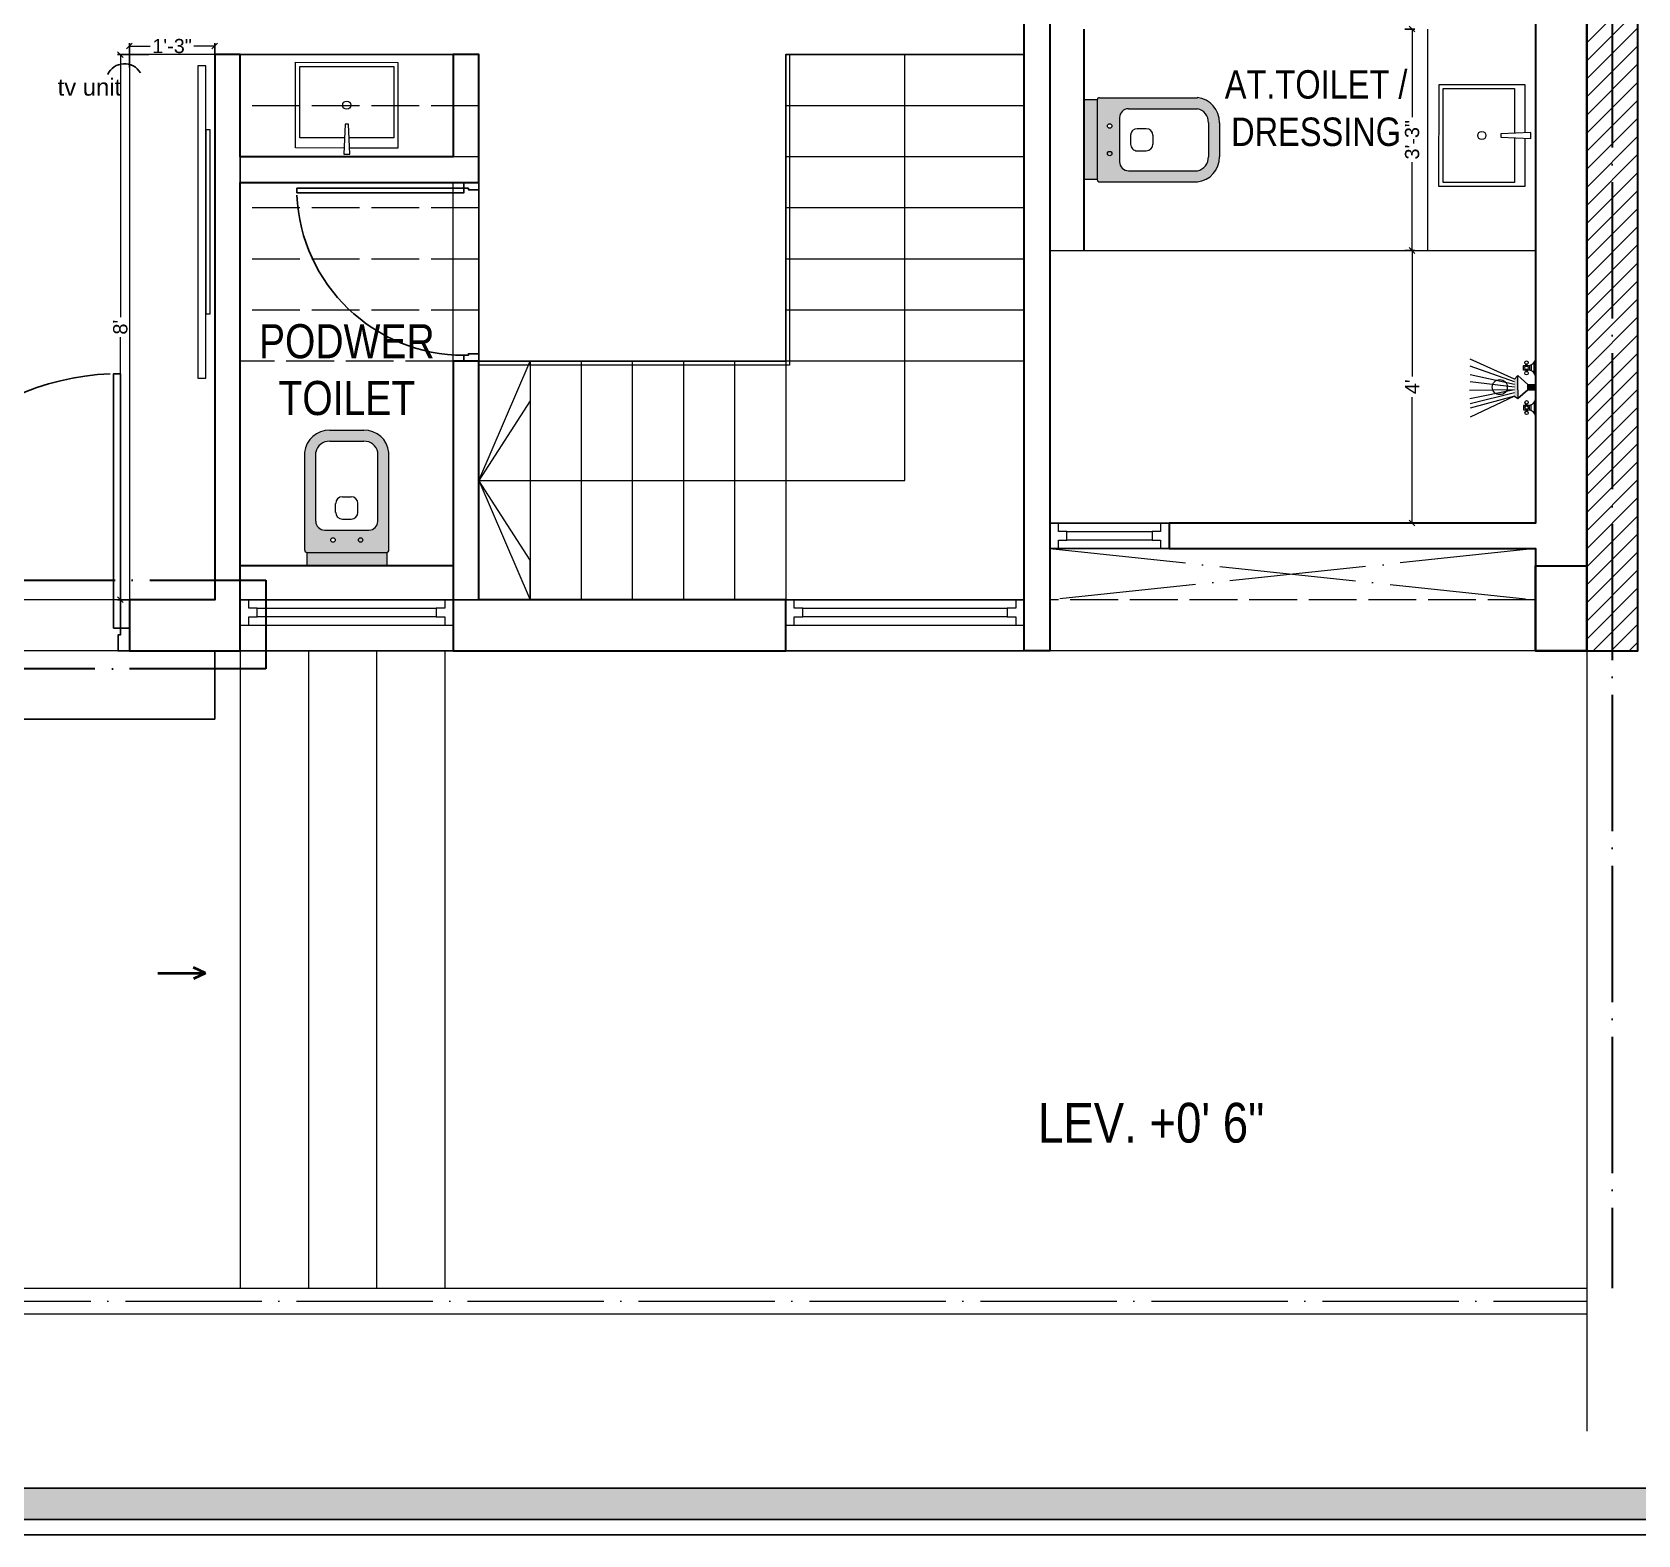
# Model space of a CAD drawing. Header units: millimetres. Extents: x 56222 to 154462, y -172610 to -121287.
# Drawn here: x 152160.1 to 152442.7, y -171129.6 to -170865 of the extents above; entities that cross this region are included whole.
import ezdxf

# ---------------------------------------------------------------- set-up
doc = ezdxf.new("R2010")
doc.units = ezdxf.units.MM
doc.header["$MEASUREMENT"] = 0
doc.header["$PDMODE"] = 35
doc.linetypes.add('ACAD_ISO02W100', pattern=[15, 12, -3])
doc.linetypes.add('ACAD_ISO04W100', pattern=[30, 24, -3, 0, -3])
doc.layers.get('Defpoints').update_dxf_attribs({"color": 220})
for name, color, linetype in [('AR DOOR', 40, 'Continuous'), ('AR ELE-5', 134, 'Continuous'), ('GROUND FLOOR  ( Text )', 251, 'Continuous')]:
    doc.layers.add(name, color=color, linetype=linetype)
for name, color, linetype, lineweight in [('COLUMN', 1, 'Continuous', 30), ('dim05', 1, 'Continuous', 13), ('ELEVATION ( SPIRAL STAIR )', 250, 'Continuous', 9), ('FURNITURE', 34, 'Continuous', 9), ('GROUND FLOOR', 7, 'Continuous', 9), ('GROUND FLOOR  ( HATCH )', 251, 'Continuous', 9), ('GROUND FLOOR  ( PLINE )', 251, 'Continuous', 30), ('GROUND FLOOR ( DW_RAIL )', 7, 'Continuous', 9), ('GROUND FLOOR ( STAIR )', 251, 'Continuous', 9), ('Labelling', 1, 'Continuous', 25), ('NAME PLATE', 7, 'Continuous', 25), ('UTILITY', 48, 'Continuous', 9), ('wall', 7, 'Continuous', 30), ('X_PLOT', 1, 'Continuous', 9)]:
    doc.layers.add(name, color=color, linetype=linetype, lineweight=lineweight)
doc.layers.add('XX~SLAB ( PLINE )', color=251, linetype='Continuous', plot=False)
doc.styles.add('Arial', font='arial.ttf')
doc.styles.add("Cn_BT_0'-0", font='swissc.ttf')
doc.styles.get("Standard").update_dxf_attribs({"font": 'arial.ttf', "height": 6})
doc.styles.add('style4', font='ARIALN.TTF')
doc.dimstyles.new('ISO-25', dxfattribs={"dimtxt": 2.5, "dimasz": 1, "dimexe": 0.5, "dimexo": 1, "dimtad": 0, "dimdec": 1, "dimlunit": 4, "dimtxsty": 'Standard', "dimblk": 'OBLIQUE', "dimcen": 2.5, "dimclrd": 1, "dimclre": 1, "dimclrt": 5, "dimadec": 0, "dimazin": 0, "dimtfac": 1, "dimtdec": 1, "dimtmove": 0, "dimatfit": 3, "dimfxl": 1, "dimlwd": -1, "dimarcsym": 0})

# ---------------------------------------------------------------- blocks, each defined once
blk = doc.blocks.new('LAYOUT FILE')
at = {"layer": 'NAME PLATE', "true_color": 0xd39e00}
h = blk.add_hatch(color=42, dxfattribs=at)
h.paths.add_polyline_path([(3346889.83, -513806.18), (3346889.83, -514260.7), (3347535.56, -514260.7), (3347535.56, -513806.18)])
h.paths.add_polyline_path([(3346894.36, -513810.71), (3347531.03, -513810.71), (3347531.03, -514256.17), (3346894.36, -514256.17)], flags=16)
at = {"layer": 'NAME PLATE', "color": 42, "true_color": 0xd39e00}
for points in [[(3346887.56, -513803.91), (3347537.83, -513803.91), (3347537.83, -514262.96), (3346887.56, -514262.96)], [(3346889.83, -513806.18), (3347535.56, -513806.18), (3347535.56, -514260.7), (3346889.83, -514260.7)], [(3346894.36, -513810.71), (3347531.03, -513810.71), (3347531.03, -514256.17), (3346894.36, -514256.17)]]:
    blk.add_lwpolyline(points, close=True, dxfattribs=at)
blk = doc.blocks.new('*U140')
for points in [[(0, 0), (0, 1120), (-30, 1120), (-30, 0)], [(40, 0), (0, 0), (0, -30), (-10, -30), (-10, -100), (40, -100)], [(-1160, 0), (-1120, 0), (-1120, -30), (-1110, -30), (-1110, -100), (-1160, -100)]]:
    blk.add_lwpolyline(points, close=True)
at = {"layer": 'AR ELE-5', "linetype": 'ByBlock', "ltscale": 15}
blk.add_arc((1.6, -0.7), 1121.6, 92.37301, 179.96526, dxfattribs=at)
blk = doc.blocks.new('A$C3EC62B37')
at = {"layer": 'FURNITURE', "lineweight": 30, "ltscale": 0.25, "true_color": 0xffffff}
h = blk.add_hatch(color=7, dxfattribs=at)
h.dxf.hatch_style = 1
h.paths.add_polyline_path([(-12.22, 0), (-12.22, 2.35), (-26.26, 2.35), (-26.26, 0)])
h.paths.add_polyline_path([(-26.26, 2.35), (-12.22, 2.35, 0.414214), (-11.83, 2.74), (-11.83, 19.96, 0.388639), (-16.24, 23.87), (-22.38, 23.87, 0.379499), (-26.65, 19.96), (-26.65, 2.74, 0.414214)])
h.paths.add_polyline_path([(-15.35, 6.26), (-23.13, 6.26, -0.414214), (-24.7, 7.83), (-24.7, 19.96, -0.349567), (-22.37, 21.91), (-16.24, 21.91, -0.364948), (-13.78, 19.96), (-13.78, 7.83, -0.414214)], flags=16)
h.paths.add_polyline_path([(-18.46, 8.22), (-20.02, 8.22, -0.414214), (-21.2, 9.39), (-21.2, 10.96, -0.414214), (-20.02, 12.13), (-18.46, 12.13, -0.414214), (-17.28, 10.96), (-17.28, 9.39, -0.414214)], flags=0)
h.paths.add_polyline_path([(-22.06, 4.53, -1), (-21.27, 4.53, -1)], flags=16)
at = {"layer": 'FURNITURE', "color": 0, "linetype": 'ByBlock', "lineweight": -2}
for p, q in [((-22.24, 23.87), (-16.24, 23.87)), ((-26.65, 2.74), (-26.65, 19.96)), ((-24.7, 7.83), (-24.7, 19.96)), ((-22.24, 21.91), (-16.24, 21.91)), ((-13.78, 7.83), (-13.78, 19.96)), ((-11.83, 2.74), (-11.83, 19.96)), ((-20.02, 12.13), (-18.46, 12.13)), ((-21.2, 9.39), (-21.2, 10.96)), ((-17.28, 9.39), (-17.28, 10.96)), ((-23.13, 6.26), (-15.35, 6.26)), ((-20.02, 8.22), (-18.46, 8.22)), ((-26.26, 2.35), (-12.22, 2.35)), ((-26.26, 2.35), (-26.26, 0)), ((-26.26, 0), (-12.22, 0)), ((-26.26, 0), (-12.22, 0)), ((-12.22, 2.35), (-12.22, 0))]:
    blk.add_line(p, q, dxfattribs=at)
for centre in [(-21.66, 4.53), (-16.81, 4.53)]:
    blk.add_circle(centre, 0.391, dxfattribs=at)
for centre, radius, start, end in [((-22.31, 19.5), 4.37, 89.0873, 174.0395), ((-16.17, 19.5), 4.37, 5.9605, 90.9127), ((-22.31, 19.48), 2.44, 88.437, 168.6348), ((-16.17, 19.48), 2.44, 11.3652, 91.563), ((-20.02, 10.96), 1.17, 90, 180), ((-18.46, 10.96), 1.17, 0, 90), ((-20.02, 9.39), 1.17, 180, 270), ((-18.46, 9.39), 1.17, 270, 0), ((-23.13, 7.83), 1.57, 180, 270), ((-15.35, 7.83), 1.57, 270, 0), ((-26.26, 2.74), 0.391, 180, 270), ((-12.22, 2.74), 0.391, 270, 0)]:
    blk.add_arc(centre, radius, start, end, dxfattribs=at)
blk = doc.blocks.new('A$C07311617')
at = {"layer": 'UTILITY'}
h = blk.add_hatch(color=7, dxfattribs=at)
h.paths.add_polyline_path([(-3.13, 2.02), (-3.13, 0), (-3.74, 0), (-3.74, 0.46), (-3.74, 1.42)])
h.paths.add_polyline_path([(-3.13, 0), (-3.13, -0.46), (-3.13, -2.02), (-3.74, -1.59), (-3.74, -0.46), (-3.74, 0)])
h = blk.add_hatch(color=7, dxfattribs=at)
h.paths.add_polyline_path([(0, 0.46), (0, 0), (-1.35, 0), (-1.35, 0.46)])
h.paths.add_polyline_path([(0, 0), (0, -0.46), (-1.35, -0.46), (-1.35, 0)])
at = {"layer": 'UTILITY', "color": 7}
for p, q in [((-3.74, 1.42), (-11.52, 4.9)), ((-3.74, 0.94), (-11.52, 3.66)), ((-1.74, 3.79), (-1.74, 4.05)), ((-1.74, 2.99), (-1.74, 2.72)), ((-1.47, 3.79), (-1.47, 4.05)), ((-1.47, 2.99), (-1.47, 2.72)), ((-0.8, 3.9), (-0.8, 2.88)), ((-0.27, 2.44), (-0.27, 4.33)), ((-3.74, 0.46), (-11.52, 2.15)), ((-3.74, 0), (-11.52, 0.93)), ((-3.13, 2.02), (-3.74, 1.42)), ((-3.13, -0.46), (-3.13, 2.02)), ((-1.35, 0.46), (-3.13, 2.02)), ((-3.13, 0.46), (-3.13, 1.42)), ((-1.35, -0.46), (-1.35, 0.46)), ((-1.35, 0.46), (0, 0.46)), ((0, -0.46), (0, 0.46)), ((-3.74, -0.46), (-11.62, -0.61)), ((-3.74, -0.46), (-11.57, -2.09)), ((-3.74, -1.03), (-11.52, -2.96)), ((-3.74, -1.59), (-11.52, -5.3)), ((-3.74, -1.59), (-11.52, -3.73)), ((-3.74, -1.59), (-3.13, -2.02)), ((-3.13, -0.46), (-3.13, -2.02)), ((-1.35, -0.46), (-3.13, -2.02)), ((-1.35, -0.46), (0, -0.46)), ((-0.27, -2.68), (-0.27, -4.56)), ((-1.74, -3.22), (-1.74, -2.95)), ((-1.74, -4.02), (-1.74, -4.29)), ((-1.47, -3.22), (-1.47, -2.95)), ((-1.47, -4.02), (-1.47, -4.29)), ((-0.8, -4.13), (-0.8, -3.11))]:
    blk.add_line(p, q, dxfattribs=at)
for points in [[(-1.07, 2.99), (-2.14, 2.99), (-2.14, 3.79), (-1.07, 3.79)], [(-1.07, -3.22), (-2.14, -3.22), (-2.14, -4.02), (-1.07, -4.02)]]:
    blk.add_lwpolyline(points, close=True, dxfattribs=at)
for points in [[(-1.35, 0.46), (-3.13, 2.02)], [(-3.13, -2.02), (-1.35, -0.46)]]:
    blk.add_lwpolyline(points, dxfattribs=at)
for centre, radius in [((-1.6, 4.32), 0.298), ((-1.6, 3.39), 0.298), ((-6.31, 0), 1.33), ((-1.6, 2.45), 0.298), ((-1.6, -2.69), 0.298), ((-1.6, -3.62), 0.298), ((-1.6, -4.55), 0.298)]:
    blk.add_circle(centre, radius, dxfattribs=at)
for centre, start, end in [((-1.47, 5.26), 285.2551, 344.7449), ((-1.47, 1.52), 15.2551, 74.7449), ((-1.47, -1.75), 285.2551, 344.7449), ((-1.47, -5.49), 15.2551, 74.7449)]:
    blk.add_arc(centre, 1.52, start, end, dxfattribs=at)
blk = doc.blocks.new('_Oblique')
at = {"layer": 'wall', "color": 0, "lineweight": -2}
blk.add_line((-0.5, -0.5), (0.5, 0.5), dxfattribs=at)
blk = doc.blocks.new('*D195')
at = {"layer": 'Defpoints', "color": 0, "transparency": 16777216}
for p in [(152181.62, -170868.95), (152175.59, -170964.95), (152180.78, -170964.95)]:
    blk.add_point(p, dxfattribs=at)
at = {"layer": 'dim05', "color": 1, "linetype": 'Continuous', "lineweight": -2, "transparency": 16777216}
for p, q in [((152180.62, -170868.95), (152175.09, -170868.95)), ((152179.78, -170964.95), (152175.09, -170964.95))]:
    blk.add_line(p, q, dxfattribs=at)
at = {"layer": 'dim05', "color": 1, "linetype": 'Continuous', "transparency": 16777216}
for p, q in [((152175.59, -170868.95), (152175.59, -170915.17)), ((152175.59, -170964.95), (152175.59, -170918.73))]:
    blk.add_line(p, q, dxfattribs=at)
at = {"layer": 'dim05', "color": 1, "transparency": 16777216}
for p, rotation in [((152175.59, -170868.95), 90), ((152175.59, -170964.95), 270)]:
    blk.add_blockref('_Oblique', p, dxfattribs=dict(at, rotation=rotation))
at = {"layer": 'dim05', "color": 5, "lineweight": 25, "transparency": 16777216, "insert": (152175.59, -170916.95), "char_height": 2.5, "attachment_point": 5, "rotation": 90, "style": 'Arial'}
blk.add_mtext("8'", dxfattribs=at)
blk = doc.blocks.new('*D196')
at = {"layer": 'Defpoints', "color": 0, "transparency": 16777216}
for p in [(152192.19, -170867.46), (152177.19, -170872.21), (152192.19, -170872.21)]:
    blk.add_point(p, dxfattribs=at)
at = {"layer": 'dim05', "color": 1, "linetype": 'Continuous', "lineweight": -2, "transparency": 16777216}
for p, q in [((152177.19, -170871.21), (152177.19, -170866.96)), ((152192.19, -170871.21), (152192.19, -170866.96))]:
    blk.add_line(p, q, dxfattribs=at)
at = {"layer": 'dim05', "color": 1, "linetype": 'Continuous', "transparency": 16777216}
for p, q in [((152177.19, -170867.46), (152180.86, -170867.46)), ((152192.19, -170867.46), (152188.52, -170867.46))]:
    blk.add_line(p, q, dxfattribs=at)
at = {"layer": 'dim05', "color": 1, "transparency": 16777216, "rotation": 180}
blk.add_blockref('_Oblique', (152177.19, -170867.46), dxfattribs=at)
at = {"layer": 'dim05', "color": 1, "transparency": 16777216}
blk.add_blockref('_Oblique', (152192.19, -170867.46), dxfattribs=at)
at = {"layer": 'dim05', "color": 5, "lineweight": 25, "transparency": 16777216, "insert": (152184.69, -170867.46), "char_height": 2.5, "attachment_point": 5, "style": 'Arial'}
blk.add_mtext('1\'-3"', dxfattribs=at)
blk = doc.blocks.new('*D210')
at = {"layer": 'Defpoints', "color": 0, "transparency": 16777216}
for p in [(152400.69, -170864.45), (152400.69, -170903.45), (152402.96, -170903.45)]:
    blk.add_point(p, dxfattribs=at)
at = {"layer": 'dim05', "color": 1, "linetype": 'Continuous', "lineweight": -2, "transparency": 16777216}
for p, q in [((152401.69, -170864.45), (152403.46, -170864.45)), ((152401.69, -170903.45), (152403.46, -170903.45))]:
    blk.add_line(p, q, dxfattribs=at)
at = {"layer": 'dim05', "color": 1, "linetype": 'Continuous', "transparency": 16777216}
for p, q in [((152402.96, -170864.45), (152402.96, -170880)), ((152402.96, -170903.45), (152402.96, -170887.9))]:
    blk.add_line(p, q, dxfattribs=at)
at = {"layer": 'dim05', "color": 1, "transparency": 16777216}
for p, rotation in [((152402.96, -170864.45), 90), ((152402.96, -170903.45), 270)]:
    blk.add_blockref('_Oblique', p, dxfattribs=dict(at, rotation=rotation))
at = {"layer": 'dim05', "color": 5, "lineweight": 25, "transparency": 16777216, "insert": (152402.96, -170883.95), "char_height": 2.5, "attachment_point": 5, "rotation": 90, "style": 'Arial'}
blk.add_mtext('3\'-3"', dxfattribs=at)
blk = doc.blocks.new('*D211')
at = {"layer": 'Defpoints', "color": 0, "transparency": 16777216}
for p in [(152400.69, -170903.45), (152401.75, -170951.45), (152402.96, -170951.45)]:
    blk.add_point(p, dxfattribs=at)
at = {"layer": 'dim05', "color": 1, "linetype": 'Continuous', "lineweight": -2, "transparency": 16777216}
for p, q in [((152401.69, -170903.45), (152403.46, -170903.45)), ((152402.75, -170951.45), (152403.46, -170951.45))]:
    blk.add_line(p, q, dxfattribs=at)
at = {"layer": 'dim05', "color": 1, "linetype": 'Continuous', "transparency": 16777216}
for p, q in [((152402.96, -170903.45), (152402.96, -170925.62)), ((152402.96, -170951.45), (152402.96, -170929.28))]:
    blk.add_line(p, q, dxfattribs=at)
at = {"layer": 'dim05', "color": 1, "transparency": 16777216}
for p, rotation in [((152402.96, -170903.45), 90), ((152402.96, -170951.45), 270)]:
    blk.add_blockref('_Oblique', p, dxfattribs=dict(at, rotation=rotation))
at = {"layer": 'dim05', "color": 5, "lineweight": 25, "transparency": 16777216, "insert": (152402.96, -170927.45), "char_height": 2.5, "attachment_point": 5, "rotation": 90, "style": 'Arial'}
blk.add_mtext("4'", dxfattribs=at)

msp = doc.modelspace()

# ---------------------------------------------------------------- hatches: boundary and pattern name
at = {"layer": 'GROUND FLOOR  ( HATCH )'}
h = msp.add_hatch(dxfattribs=at)
h.set_pattern_fill('ANSI31', color=6, scale=18, style=0)
h.set_pattern_definition([(45, (35902.0083, -8354.7758), (-1.590990258, 1.590990258), [])])
h.paths.add_polyline_path([(152442.6942, -170630.4502), (152433.6942, -170630.4502), (152433.6942, -170973.9502), (152442.6942, -170973.9502)])

# ---------------------------------------------------------------- linework, layer by layer
at = {"lineweight": 9}
for points in [[(152189.2097, -170925.9083), (152190.6565, -170925.9083), (152190.6565, -170870.9083), (152189.2097, -170870.9083)], [(152190.6565, -170914.6268), (152191.4224, -170914.6268), (152191.4224, -170882.1899), (152190.6565, -170882.1899)]]:
    msp.add_lwpolyline(points, close=True, dxfattribs=at)
at = {"layer": 'COLUMN'}
msp.add_lwpolyline([(152424.6942, -170958.9502), (152433.6942, -170958.9502), (152433.6942, -170973.9502), (152424.6942, -170973.9502)], close=True, dxfattribs=at)
at = {"layer": 'ELEVATION ( SPIRAL STAIR )', "color": 5, "lineweight": 40}
for p, q in [((152182.1571, -171030.6991), (152190.5617, -171030.6991)), ((152190.5617, -171030.6991), (152188.4411, -171029.689)), ((152190.5617, -171030.6991), (152188.4411, -171031.7093))]:
    msp.add_line(p, q, dxfattribs=at)
at = {"layer": 'FURNITURE'}
msp.add_line((152405.6942, -170903.4502), (152405.6942, -170864.4502), dxfattribs=at)
for points in [[(152177.1942, -170964.9502), (152192.1942, -170964.9502), (152192.1942, -170868.9502), (152177.1942, -170868.9502)], [(152215.7239, -170881.1936), (152215.1523, -170881.1933), (152214.8944, -170886.49), (152215.9746, -170886.4908)], [(152418.5761, -170882.921), (152418.5757, -170883.4926), (152423.8725, -170883.7505), (152423.8732, -170882.6702)]]:
    msp.add_lwpolyline(points, close=True, dxfattribs=at)
for points in [[(152214.947, -170885.4098), (152206.4359, -170885.3954), (152206.4447, -170870.3014), (152224.4447, -170870.322), (152224.4359, -170885.416), (152215.9235, -170885.4105)], [(152215.0346, -170883.6095), (152207.1573, -170883.5954), (152207.1644, -170871.0221), (152223.724, -170871.0417), (152223.7169, -170883.6151), (152215.8383, -170883.61)], [(152422.7923, -170883.6979), (152422.7778, -170892.2089), (152407.6839, -170892.2002), (152407.7045, -170874.2002), (152422.7985, -170874.209), (152422.793, -170882.7214)], [(152420.9919, -170883.6102), (152420.9779, -170891.4876), (152408.4045, -170891.4805), (152408.4242, -170874.9208), (152420.9976, -170874.9279), (152420.9925, -170882.8066)]]:
    msp.add_lwpolyline(points, dxfattribs=at)
for centre in [(152215.4403, -170877.8484), (152415.2309, -170883.2046)]:
    msp.add_circle(centre, 0.7202, dxfattribs=at)
at = {"layer": 'GROUND FLOOR'}
for p, q in [((152433.6942, -170590.4013), (152433.6942, -171111.3341)), ((152334.6942, -170819.4502), (152334.6942, -170973.9502)), ((152339.1942, -170823.9502), (152339.1942, -170973.9502)), ((152424.6942, -170823.9502), (152424.6942, -170951.4502)), ((152234.1942, -170886.9502), (152234.1942, -170868.9502)), ((152238.6942, -170891.4502), (152238.6942, -170868.9502)), ((152234.1942, -170973.9502), (152234.1942, -170891.4502)), ((152339.1942, -170903.4502), (152424.6942, -170903.4502)), ((152238.6942, -170964.9502), (152238.6942, -170922.9502)), ((152339.1942, -170951.4502), (152424.6942, -170951.4502)), ((152360.1942, -170951.4502), (152360.1942, -170955.9502)), ((152339.1942, -170955.9502), (152424.6942, -170955.9502)), ((152424.6942, -170955.9502), (152424.6942, -170973.9502)), ((152192.1942, -170964.9502), (152090.1942, -170964.9502)), ((152334.6942, -170964.9502), (152196.6942, -170964.9502)), ((152292.6942, -170964.9502), (152292.6942, -170973.9502)), ((152433.6942, -170973.9502), (152033.1942, -170973.9502)), ((152196.6942, -170973.9502), (152196.6942, -171086.2002)), ((152208.6942, -170973.9502), (152208.6942, -171086.2002)), ((152220.6942, -170973.9502), (152220.6942, -171086.2002)), ((152232.6942, -170973.9502), (152232.6942, -171086.2002)), ((151937.9442, -171086.2002), (152433.6942, -171086.2002)), ((151933.4442, -171090.7002), (152433.6942, -171090.7002))]:
    msp.add_line(p, q, dxfattribs=at)
at = {"layer": 'GROUND FLOOR', "color": 1, "linetype": 'ACAD_ISO04W100'}
for p, q in [((152438.1942, -170590.4013), (152438.1942, -170973.9502)), ((152339.1942, -170955.9502), (152424.6942, -170964.9502)), ((152424.6942, -170955.9502), (152339.1942, -170964.9502))]:
    msp.add_line(p, q, dxfattribs=at)
at = {"layer": 'GROUND FLOOR', "color": 5}
msp.add_line((152238.6942, -170891.4502), (152196.6942, -170891.4502), dxfattribs=at)
at = {"layer": 'GROUND FLOOR', "linetype": 'ACAD_ISO02W100', "ltscale": 0.7}
msp.add_line((152424.6942, -170964.9502), (152339.1942, -170964.9502), dxfattribs=at)
at = {"layer": 'GROUND FLOOR', "color": 1, "linetype": 'ACAD_ISO04W100'}
msp.add_lwpolyline([(152433.6942, -170625.9502), (151935.6942, -170625.9502), (151935.6942, -171088.4502), (152433.6942, -171088.4502)], dxfattribs=at)
at = {"layer": 'GROUND FLOOR', "color": 6, "lineweight": 30}
msp.add_lwpolyline([(152442.6942, -170630.4502), (152433.6942, -170630.4502), (152433.6942, -170973.9502), (152442.6942, -170973.9502)], close=True, dxfattribs=at)
at = {"layer": 'GROUND FLOOR', "color": 1, "linetype": 'ACAD_ISO02W100', "ltscale": 0.7}
msp.add_lwpolyline([(152192.1942, -170973.9502), (152192.1942, -170985.9502), (152028.6942, -170985.9502), (152028.6942, -170663.4502), (152433.6942, -170663.4502)], dxfattribs=at)
at = {"layer": 'GROUND FLOOR'}
msp.add_lwpolyline([(152292.6942, -170868.9502), (152292.6942, -170922.9502), (152238.6942, -170922.9502)], dxfattribs=at)
at = {"layer": 'GROUND FLOOR  ( PLINE )'}
msp.add_line((152234.1942, -170958.9502), (152196.6942, -170958.9502), dxfattribs=at)
for points in [[(152433.6942, -170681.4502), (152388.6942, -170681.4502), (152388.6942, -170690.4502), (152424.6942, -170690.4502), (152424.6942, -170819.4502), (152393.1942, -170819.4502), (152393.1942, -170823.9502), (152424.6942, -170823.9502), (152424.6942, -170951.4502), (152360.1942, -170951.4502), (152360.1942, -170955.9502), (152424.6942, -170955.9502), (152424.6942, -170973.9502), (152433.6942, -170973.9502)], [(152334.6942, -170819.4502), (152357.1942, -170819.4502), (152357.1942, -170823.9502), (152339.1942, -170823.9502), (152339.1942, -170973.9502), (152334.6942, -170973.9502)], [(152196.6942, -170891.4502), (152238.6942, -170891.4502), (152238.6942, -170868.9502), (152234.1942, -170868.9502), (152234.1942, -170886.9502), (152196.6942, -170886.9502), (152196.6942, -170868.9502), (152192.1942, -170868.9502), (152192.1942, -170964.9502), (152177.1942, -170964.9502), (152177.1942, -170973.9502), (152196.6942, -170973.9502)], [(152292.6942, -170964.9502), (152238.6942, -170964.9502), (152238.6942, -170922.9502), (152234.1942, -170922.9502), (152234.1942, -170973.9502), (152292.6942, -170973.9502)]]:
    msp.add_lwpolyline(points, close=True, dxfattribs=at)
msp.add_lwpolyline([(152345.1942, -170864.4502), (152345.1942, -170903.4502)], dxfattribs=at)
at = {"layer": 'GROUND FLOOR  ( PLINE )', "color": 6, "linetype": 'ACAD_ISO04W100', "lineweight": 30}
msp.add_lwpolyline([(152030.2769, -170961.489), (152201.2089, -170961.489), (152201.2089, -170977.0873), (152030.2769, -170977.0873)], close=True, dxfattribs=at)
at = {"layer": 'GROUND FLOOR ( DW_RAIL )'}
for points in [[(152360.1942, -170951.4502), (152358.6942, -170951.4502), (152358.6942, -170952.9502), (152357.1942, -170952.9502), (152357.1942, -170954.4502), (152342.1942, -170954.4502), (152342.1942, -170952.9502), (152340.6942, -170952.9502), (152340.6942, -170951.4502), (152339.1942, -170951.4502), (152339.1942, -170955.9502), (152340.6942, -170955.9502), (152340.6942, -170954.4502), (152342.1942, -170954.4502), (152342.1942, -170952.9502), (152357.1942, -170952.9502), (152357.1942, -170954.4502), (152358.6942, -170954.4502), (152358.6942, -170955.9502), (152360.1942, -170955.9502), (152360.1942, -170951.4502), (152339.1942, -170951.4502), (152339.1942, -170955.9502), (152360.1942, -170955.9502)], [(152234.1942, -170964.9502), (152232.6942, -170964.9502), (152232.6942, -170966.4502), (152231.1942, -170966.4502), (152231.1942, -170967.9502), (152199.6942, -170967.9502), (152199.6942, -170966.4502), (152198.1942, -170966.4502), (152198.1942, -170964.9502), (152196.6942, -170964.9502), (152196.6942, -170969.4502), (152198.1942, -170969.4502), (152198.1942, -170967.9502), (152199.6942, -170967.9502), (152199.6942, -170966.4502), (152231.1942, -170966.4502), (152231.1942, -170967.9502), (152232.6942, -170967.9502), (152232.6942, -170969.4502), (152234.1942, -170969.4502), (152234.1942, -170964.9502), (152196.6942, -170964.9502), (152196.6942, -170969.4502), (152234.1942, -170969.4502)], [(152334.6942, -170964.9502), (152333.1942, -170964.9502), (152333.1942, -170966.4502), (152331.6942, -170966.4502), (152331.6942, -170967.9502), (152295.6942, -170967.9502), (152295.6942, -170966.4502), (152294.1942, -170966.4502), (152294.1942, -170964.9502), (152292.6942, -170964.9502), (152292.6942, -170969.4502), (152294.1942, -170969.4502), (152294.1942, -170967.9502), (152295.6942, -170967.9502), (152295.6942, -170966.4502), (152331.6942, -170966.4502), (152331.6942, -170967.9502), (152333.1942, -170967.9502), (152333.1942, -170969.4502), (152334.6942, -170969.4502), (152334.6942, -170964.9502), (152292.6942, -170964.9502), (152292.6942, -170969.4502), (152334.6942, -170969.4502)]]:
    msp.add_lwpolyline(points, close=True, dxfattribs=at)
at = {"layer": 'GROUND FLOOR ( STAIR )', "color": 5, "linetype": 'ACAD_ISO02W100', "ltscale": 0.7}
for p, q in [((152238.6942, -170868.9502), (152196.6942, -170868.9502)), ((152238.6942, -170877.9502), (152196.6942, -170877.9502)), ((152238.6942, -170886.9502), (152196.6942, -170886.9502)), ((152238.6942, -170891.4502), (152238.6942, -170922.9502)), ((152238.6942, -170895.9502), (152196.6942, -170895.9502)), ((152238.6942, -170904.9502), (152196.6942, -170904.9502)), ((152238.6942, -170913.9502), (152196.6942, -170913.9502)), ((152234.1942, -170922.9502), (152196.6942, -170922.9502))]:
    msp.add_line(p, q, dxfattribs=at)
at = {"layer": 'GROUND FLOOR ( STAIR )'}
for p, q in [((152334.6942, -170868.9502), (152292.6942, -170868.9502)), ((152292.6942, -170868.9502), (152292.6942, -170964.9502)), ((152334.6942, -170877.9502), (152292.6942, -170877.9502)), ((152334.6942, -170886.9502), (152292.6942, -170886.9502)), ((152334.6942, -170895.9502), (152292.6942, -170895.9502)), ((152334.6942, -170904.9502), (152292.6942, -170904.9502)), ((152334.6942, -170913.9502), (152292.6942, -170913.9502)), ((152334.6942, -170922.9502), (152238.6942, -170922.9502)), ((152247.6942, -170922.9502), (152247.6942, -170964.9502)), ((152256.6942, -170922.9502), (152256.6942, -170964.9502)), ((152265.6942, -170922.9502), (152265.6942, -170964.9502)), ((152274.6942, -170922.9502), (152274.6942, -170964.9502)), ((152283.6942, -170922.9502), (152283.6942, -170964.9502))]:
    msp.add_line(p, q, dxfattribs=at)
msp.add_lwpolyline([(152238.6942, -170943.9502), (152247.6942, -170922.9502), (152247.6942, -170929.9502), (152238.6942, -170943.9502), (152247.6942, -170964.9502), (152247.6942, -170957.9502), (152238.6942, -170943.9502), (152313.6942, -170943.9502), (152313.6942, -170868.9502)], dxfattribs=at)
msp.add_lwpolyline([(152238.6942, -170922.9502), (152292.6942, -170922.9502), (152292.6942, -170868.9502), (152293.3942, -170868.9502), (152293.3942, -170923.6502), (152238.6942, -170923.6502)], close=True, dxfattribs=at)
at = {"layer": 'Labelling', "color": 1}
msp.add_arc((152176.3264, -170873.7975, -0.0006), 3.242, 30.46022, 155.722297, dxfattribs=at)
at = {"layer": 'X_PLOT', "linetype": 'ACAD_ISO04W100', "lineweight": 30}
msp.add_line((152438.1942, -170590.4013), (152438.1942, -171086.2002), dxfattribs=at)
at = {"layer": 'XX~SLAB ( PLINE )'}
for points in [[(152028.6942, -170663.4502), (152433.6942, -170663.4502), (152433.6942, -170973.9502), (152424.6942, -170973.9502), (152424.6942, -170955.9502), (152339.1942, -170955.9502), (152339.1942, -170973.9502), (152192.1942, -170973.9502), (152192.1942, -170985.9502), (152028.6942, -170985.9502)], [(152196.6942, -170868.9502), (152238.6942, -170868.9502), (152238.6942, -170922.9502), (152292.6942, -170922.9502), (152292.6942, -170868.9502), (152334.6942, -170868.9502), (152334.6942, -170964.9502), (152196.6942, -170964.9502)]]:
    msp.add_lwpolyline(points, close=True, dxfattribs=at)

# ---------------------------------------------------------------- block references
at = {"layer": 'AR DOOR', "linetype": 'ByBlock', "lineweight": -2, "extrusion": (0, 0, -1), "xscale": -0.02624999999989069, "yscale": 0.02624999999989069, "zscale": -0.02624999999989069, "rotation": 270}
msp.add_blockref('*U140', (-152236.0692, -170892.5002), dxfattribs=at)
at = {"layer": 'AR DOOR', "linetype": 'ByBlock', "lineweight": -2, "extrusion": (0, 0, -1), "xscale": -0.04000000000002399, "yscale": 0.04000000000002399, "zscale": -0.04000000000002399}
msp.add_blockref('*U140', (-152175.5942, -170969.9502), dxfattribs=at)
at = {"layer": 'FURNITURE', "rotation": 270.0000000028459}
msp.add_blockref('A$C3EC62B37', (152345.1942, -170903.1891), dxfattribs=at)
at = {"layer": 'FURNITURE', "lineweight": 18, "rotation": 0.03312803684924393}
msp.add_blockref('A$C07311617', (152424.6942, -170927.4967), dxfattribs=at)
at = {"layer": 'FURNITURE'}
msp.add_blockref('A$C3EC62B37', (152234.6831, -170958.9502), dxfattribs=at)
at = {"layer": 'NAME PLATE', "lineweight": 0, "xscale": 1.209046105522275, "yscale": 1.209046105522275, "zscale": 1.209046105522275}
msp.add_blockref('LAYOUT FILE', (-3894673.9776, 450638.0138, 0.1256), dxfattribs=at)

# ---------------------------------------------------------------- texts
at = {"layer": 'GROUND FLOOR  ( Text )', "attachment_point": 5, "style": "Cn_BT_0'-0"}
for s, insert, char_height in [('AT.TOILET /\\PDRESSING', (152386.0567, -170878.4073), 5), ('PODWER \\PTOILET', (152215.4478, -170924.4662), 6)]:
    msp.add_mtext(s, dxfattribs=dict(at, insert=insert, char_height=char_height))
at = {"layer": 'GROUND FLOOR  ( Text )', "color": 1, "insert": (152357.0252, -171057.0897), "char_height": 7, "attachment_point": 5, "style": "Cn_BT_0'-0"}
msp.add_mtext('LEV. +0\' 6"', dxfattribs=at)
at = {"layer": 'Labelling', "color": 1, "insert": (152170.1452, -170874.7002, -0.0006), "char_height": 3, "width": 33.454272, "attachment_point": 5, "style": 'style4'}
msp.add_mtext('\\A1;{\\fArial|b0|i0|c0|p34;tv unit}', dxfattribs=at)

# ---------------------------------------------------------------- dimensions: what is measured, and where the dimension line sits
at = {"layer": 'dim05', "color": 27, "lineweight": 25, "true_color": 0x7d5120}
for base, p1, p2, picture, middle in [((152402.9572, -170903.4502), (152400.6942, -170864.4502), (152400.6942, -170903.4502), '*D210', (152402.9572, -170883.9502)), ((152175.5942, -170964.9502), (152181.6217, -170868.9502), (152180.7838, -170964.9502), '*D195', (152175.5942, -170916.9502)), ((152402.9572, -170951.4502), (152400.6942, -170903.4502), (152401.7548, -170951.4502), '*D211', (152402.9572, -170927.4502))]:
    dim = msp.add_linear_dim(base=base, p1=p1, p2=p2, angle=90, dimstyle='ISO-25', override={"dimtxsty": 'Arial'}, dxfattribs=at)
    dim.commit()
    dim.dimension.update_dxf_attribs({"geometry": picture, "text_midpoint": middle})
dim = msp.add_linear_dim(base=(152192.1942, -170867.4562), p1=(152177.1942, -170872.213), p2=(152192.1942, -170872.213), dimstyle='ISO-25', override={"dimtxsty": 'Arial'}, dxfattribs=at)
dim.commit()
dim.dimension.update_dxf_attribs({"geometry": '*D196', "text_midpoint": (152184.6942, -170867.4562)})

doc.saveas('drawing.dxf')
